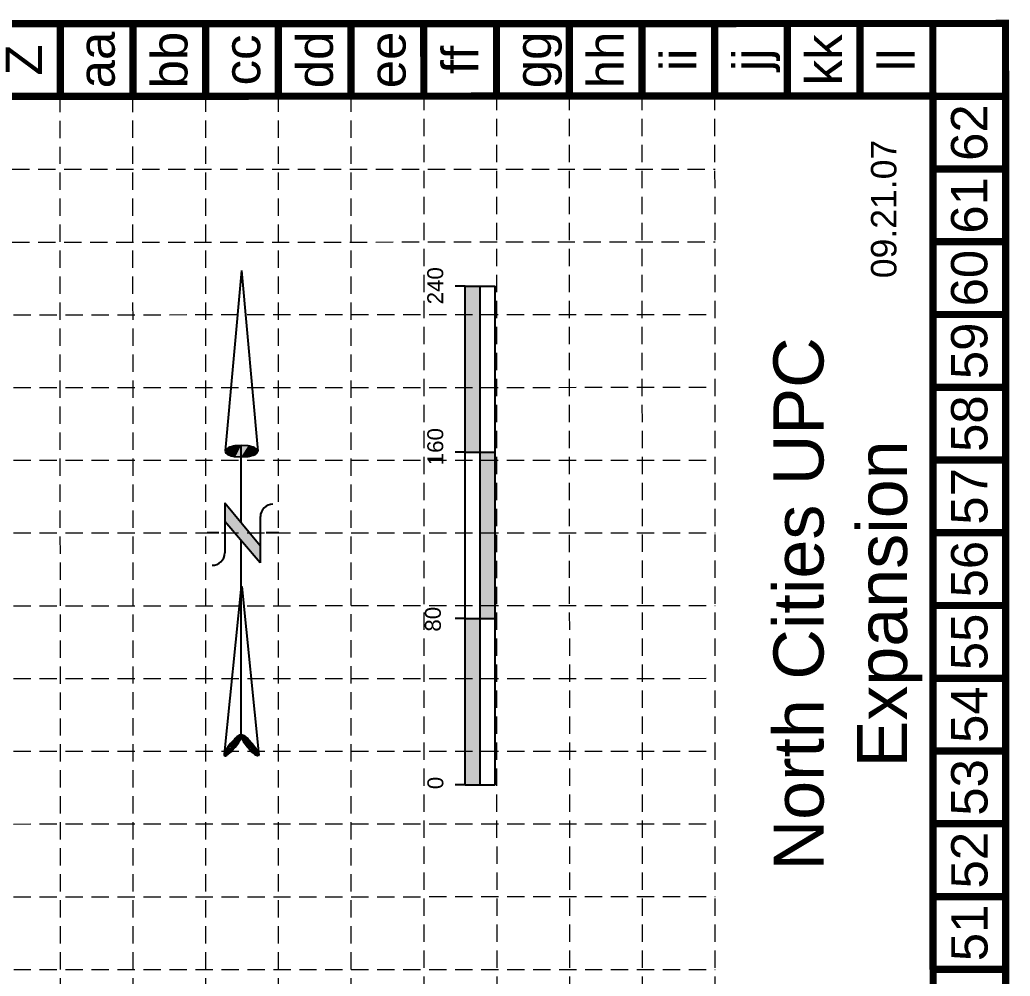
# Model space of a CAD drawing. Extents: x 4104 to 5368, y 3888 to 5908.
# Drawn here: x 4938.5 to 5367.5, y 5493.9 to 5907.9 of the extents above; entities that cross this region are included whole.
import ezdxf
from ezdxf.enums import TextEntityAlignment as Align

# ---------------------------------------------------------------- set-up
doc = ezdxf.new("R2010")
doc.units = 0
doc.header["$LTSCALE"] = 0.4
doc.header["$MEASUREMENT"] = 0
doc.linetypes.add('HIDDEN', pattern=[0.375, 0.25, -0.125])
doc.layers.get('0').update_dxf_attribs({"linetype": 'CONTINUOUS'})
for name, color, linetype in [('BASE', 7, 'CONTINUOUS'), ('GRID', 254, 'HIDDEN'), ('NARROW', 7, 'CONTINUOUS')]:
    doc.layers.add(name, color=color, linetype=linetype)
doc.styles.get("Standard").update_dxf_attribs({"font": 'ARIAL.TTF'})

# ---------------------------------------------------------------- blocks, each defined once
blk = doc.blocks.new('North Arrow')
at = {"layer": 'NARROW'}
for p, q in [((32.43, 3.06), (32.43, 4.63)), ((0, 0), (22.36, 2)), ((28.77, -2.09), (34.02, 2.32)), ((36.18, 2.33), (30.46, 2.33)), ((36.16, 2.32), (31.04, -2.09)), ((39.1, 0.01), (59.96, 2.11)), ((0, 0), (22.33, -2.02)), ((31.2, -0.05), (21.66, -0.05)), ((21.66, -0.05), (21.66, -0.05)), ((57.45, -0.05), (33.41, -0.05)), ((59.83, -2.14), (39.04, -0.01)), ((57.69, -0.03), (57.77, -0.01)), ((57.77, -0.05), (57.69, -0.03)), ((28.77, -2.09), (34.95, -2.09)), ((32.43, -4.26), (32.43, -2.8))]:
    blk.add_line(p, q, dxfattribs=at)
blk.add_lwpolyline([(22.36, -2.03), (22.59, -1.93, 0.091577), (22.87, -1.44, 0.048306), (23.03, -0.75), (23.07, -0.01), (23.01, 0.82, 0.048306), (22.87, 1.42, 0.091577), (22.59, 1.91), (22.36, 2.01), (22.14, 1.91, 0.091577), (21.86, 1.42, 0.048306), (21.72, 0.82), (21.66, -0.01), (21.72, -0.83, 0.048306), (21.86, -1.44, 0.091577), (22.14, -1.93)], format="xyb", close=True, dxfattribs=at)
for points in [[(57.46, -0.03), (57.44, 0.08, -0.066818), (57.67, 0.47, -0.03073), (58.01, 0.84), (58.52, 1.29), (59.07, 1.7, -0.03073), (59.5, 1.95, -0.066818), (59.93, 2.1), (60.04, 2.06)], [(60.04, 2.06), (60.05, 1.95, -0.066818), (59.82, 1.56, -0.03073), (59.43, 1.14), (58.97, 0.74), (58.42, 0.33, -0.03073), (57.99, 0.08, -0.036692), (57.76, -0.02)], [(57.46, -0.04), (57.44, -0.15, 0.066818), (57.67, -0.54, 0.03073), (58.01, -0.9), (58.52, -1.36), (59.07, -1.77, 0.03073), (59.5, -2.02, 0.066818), (59.93, -2.17), (60.04, -2.13)], [(60.04, -2.13), (60.05, -2.01, 0.066818), (59.82, -1.63, 0.03073), (59.43, -1.2), (58.97, -0.8), (58.42, -0.4, 0.03073), (57.99, -0.15, 0.036692), (57.76, -0.05)]]:
    blk.add_lwpolyline(points, format="xyb", dxfattribs=at)
for centre, start, end in [((30.46, 3.86), 178.8769, 270), ((34.95, -3.62), 358.8769, 90)]:
    blk.add_arc(centre, 1.53, start, end, dxfattribs=at)
for points in [[(23.07, -0.05), (21.72, 0.82), (23.02, 0.75), (21.85, 1.42)], [(23.02, 0.75), (21.85, 1.42), (22.87, 1.44), (22.14, 1.91)], [(22.87, 1.44), (22.14, 1.91), (22.59, 1.91), (22.36, 2)], [(31.05, -2.09), (36.15, 2.36), (28.75, -2.06), (34.01, 2.36)], [(58.26, 1.07), (58.73, 0.57), (58.52, 1.3), (59.05, 0.81)], [(58.52, 1.3), (59.05, 0.81), (58.7, 1.42), (59.26, 0.99)], [(59.26, 1), (58.69, 1.42), (59.45, 1.15), (59, 1.65)], [(59.45, 1.15), (59, 1.65), (59.62, 1.34), (59.28, 1.82)], [(59.62, 1.34), (59.28, 1.82), (59.81, 1.55), (59.49, 1.95)], [(59.81, 1.55), (59.49, 1.95), (59.93, 1.73), (59.69, 2.04)], [(59.93, 1.73), (59.69, 2.04), (60.05, 1.94), (59.93, 2.1)], [(60.05, 1.94), (59.93, 2.1), (60.04, 2.06)], [(23.03, -0.76), (21.67, -0.05), (23.07, -0.05), (21.72, 0.82)], [(57.44, 0.08), (57.7, -0.01), (57.5, 0.21), (57.77, -0.01)], [(57.45, -0.04), (57.69, -0.02), (57.44, 0.08), (57.7, -0.01)], [(57.5, 0.21), (57.77, -0.01), (57.6, 0.39), (57.94, 0.06)], [(57.6, 0.39), (57.94, 0.06), (57.68, 0.5), (58.07, 0.13)], [(57.68, 0.5), (58.07, 0.13), (57.84, 0.66), (58.29, 0.26)], [(57.84, 0.66), (58.29, 0.26), (58.03, 0.86), (58.52, 0.41)], [(58.03, 0.86), (58.52, 0.41), (58.26, 1.07), (58.73, 0.57)], [(22.87, -1.44), (21.72, -0.87), (23.03, -0.76), (21.67, -0.05)], [(22.58, -1.93), (21.86, -1.45), (22.87, -1.44), (21.72, -0.87)], [(57.44, -0.14), (57.69, -0.02), (57.45, -0.04), (57.69, -0.02)], [(57.46, -0.19), (57.7, -0.03), (57.44, -0.14), (57.69, -0.02)], [(57.53, -0.33), (57.76, -0.05), (57.46, -0.19), (57.7, -0.03)], [(57.63, -0.48), (57.9, -0.1), (57.53, -0.33), (57.76, -0.05)], [(57.78, -0.66), (58.09, -0.2), (57.63, -0.48), (57.9, -0.1)], [(57.97, -0.87), (58.34, -0.35), (57.78, -0.66), (58.09, -0.2)], [(58.24, -1.11), (58.61, -0.54), (57.97, -0.87), (58.34, -0.35)], [(58.61, -1.43), (58.93, -0.77), (58.24, -1.11), (58.61, -0.54)], [(58.91, -1.64), (59.2, -1), (58.61, -1.43), (58.93, -0.77)], [(59.12, -1.79), (59.57, -1.36), (58.92, -1.65), (59.2, -1.01)], [(59.54, -1.32), (59.41, -1.18), (59.21, -1.01)], [(22.36, -2.01), (22.14, -1.93), (22.58, -1.93), (21.86, -1.45)], [(59.35, -1.93), (59.81, -1.62), (59.12, -1.79), (59.57, -1.36)], [(59.58, -2.05), (59.93, -1.79), (59.35, -1.93), (59.81, -1.62)], [(59.78, -2.13), (60.05, -2.01), (59.58, -2.05), (59.93, -1.79)], [(59.92, -2.17), (60.04, -2.13), (59.78, -2.13), (60.05, -2.01)]]:
    blk.add_solid(points, dxfattribs=at)
blk = doc.blocks.new('A$C0CA6349E')
h = blk.add_hatch(color=7)
h.paths.add_polyline_path([(82.24, 7.21), (82.24, 14.41), (2.24, 14.41), (2.24, 7.21)])
h.paths.add_polyline_path([(82.24, 7.21), (82.24, 0), (162.24, 0), (162.24, 7.21)])
h.paths.add_polyline_path([(162.24, 14.41), (162.24, 7.21), (242.23, 7.21), (242.23, 14.41)])
at = {"color": 7}
for p, q in [((2.24, 14.41), (2.24, 19.21)), ((82.24, 14.41), (82.24, 19.21)), ((162.24, 14.41), (162.24, 19.21)), ((242.23, 14.41), (242.23, 19.21)), ((2.24, 14.41), (82.24, 14.41)), ((2.24, 14.41), (2.24, 0)), ((82.24, 14.41), (242.23, 14.41)), ((82.24, 14.41), (82.24, 0)), ((162.24, 14.41), (162.24, 0)), ((242.23, 14.41), (242.23, 0)), ((2.24, 7.21), (242.23, 7.21)), ((2.24, 0), (82.24, 0)), ((82.24, 0), (242.23, 0))]:
    blk.add_line(p, q, dxfattribs=at)
for s, p in [('80', (75.94, 26.11)), ('0', (0.12, 24.94)), ('160', (156.01, 24.94)), ('240', (233.44, 24.94))]:
    blk.add_text(s, height=7.68, dxfattribs=at).set_placement(p)

msp = doc.modelspace()

# ---------------------------------------------------------------- linework, layer by layer
at = {"layer": 'BASE', "color": 9}
msp.add_line((4136.99, 5874.56), (5333.99, 5874.83), dxfattribs=at)
at = {"layer": 'BASE', "const_width": 3.15}
for points in [[(5365.93, 3890.34), (5365.48, 5906.33), (4105.48, 5906.05), (4105.93, 3890.05)], [(5334.43, 3921.76), (5334.05, 5874.92), (4136.97, 5874.61), (4137.37, 3921.89)]]:
    msp.add_lwpolyline(points, close=True, dxfattribs=at)
for points in [[(4955.98, 5906.24), (4955.99, 5874.74)], [(4987.48, 5906.25), (4987.49, 5874.75)], [(5018.98, 5906.26), (5018.99, 5874.76)], [(5050.48, 5906.26), (5050.49, 5874.76)], [(5081.98, 5906.27), (5081.99, 5874.77)], [(5113.48, 5906.28), (5113.49, 5874.78)], [(5144.98, 5906.29), (5144.99, 5874.79)], [(5176.48, 5906.29), (5176.49, 5874.79)], [(5207.98, 5906.3), (5207.99, 5874.8)], [(5239.48, 5906.31), (5239.49, 5874.81)], [(5270.98, 5906.31), (5270.99, 5874.81)], [(5302.48, 5906.32), (5302.49, 5874.82)], [(5333.98, 5906.33), (5333.99, 5874.83)], [(5365.49, 5874.83), (5333.99, 5874.83)], [(5365.49, 5843.33), (5333.99, 5843.33)], [(5365.5, 5811.83), (5334, 5811.83)], [(5365.51, 5780.33), (5334.01, 5780.33)], [(5365.51, 5748.83), (5334.01, 5748.83)], [(5365.52, 5717.33), (5334.02, 5717.33)], [(5365.53, 5685.83), (5334.03, 5685.83)], [(5365.53, 5654.33), (5334.03, 5654.33)], [(5365.54, 5622.83), (5334.04, 5622.83)], [(5365.55, 5591.33), (5334.05, 5591.33)], [(5365.56, 5559.83), (5334.06, 5559.83)], [(5365.56, 5528.33), (5334.06, 5528.33)], [(5365.57, 5496.83), (5334.07, 5496.83)]]:
    msp.add_lwpolyline(points, dxfattribs=at)
at = {"layer": 'GRID', "color": 252, "linetype": 'HIDDEN', "lineweight": 0, "ltscale": 75}
for p, q in [((4956.42, 3921.74), (4955.99, 5874.74)), ((4987.92, 3921.75), (4987.49, 5874.75)), ((5019.42, 3921.76), (5018.99, 5874.76)), ((5050.92, 3921.76), (5050.49, 5874.76)), ((5082.42, 3921.77), (5081.99, 5874.77)), ((5114.06, 3922.49), (5113.62, 5875.48)), ((5145.56, 3922.49), (5145.12, 5875.49)), ((5177.06, 3922.5), (5176.62, 5875.5)), ((5208.56, 3922.51), (5208.12, 5875.51)), ((5240.06, 3922.51), (5239.62, 5875.51)), ((4136.48, 5843), (5239.63, 5843.25)), ((4136.48, 5811.5), (5239.64, 5811.75)), ((4137.01, 5780.06), (5239.65, 5780.31)), ((4137.01, 5748.56), (5239.65, 5748.81)), ((4137.02, 5717.06), (5239.66, 5717.31)), ((4137.03, 5685.56), (5239.67, 5685.81)), ((4137.03, 5654.06), (5239.67, 5654.31)), ((4137.04, 5622.56), (5239.68, 5622.81)), ((4137.05, 5591.06), (5239.69, 5591.31)), ((4137.06, 5559.56), (5239.69, 5559.81)), ((4137.06, 5528.06), (5239.7, 5528.31)), ((4137.07, 5496.56), (5239.71, 5496.81))]:
    msp.add_line(p, q, dxfattribs=at)

# ---------------------------------------------------------------- block references
at = {"layer": 'BASE', "xscale": 3.500000000000109, "yscale": 3.5, "zscale": 3.500000000000169, "rotation": 270.0127889907084}
msp.add_blockref('North Arrow', (5034.52, 5799.42), dxfattribs=at)
at = {"layer": 'NARROW', "ltscale": 500, "xscale": 0.8996400000000245, "yscale": 0.8996400000000904, "zscale": 0.8996400000000434, "rotation": 90.01278899073051}
msp.add_blockref('A$C0CA6349E', (5144.38, 5574.71), dxfattribs=at)

# ---------------------------------------------------------------- texts
at = {"insert": (5264.95, 5655.05), "char_height": 21.7025, "width": 233.9438, "attachment_point": 2, "rotation": 90.0128}
msp.add_mtext('North Cities UPC Expansion', dxfattribs=at)
at = {"layer": 'BASE'}
for s, p in [('aa', (4971.73, 5890.5)), ('bb', (5003.23, 5890.5)), ('cc', (5034.73, 5890.51)), ('dd', (5066.23, 5890.52)), ('ee', (5097.73, 5890.53)), ('gg', (5160.73, 5890.54)), ('hh', (5192.23, 5890.55)), ('kk', (5286.73, 5890.57)), ('Z', (4940.23, 5890.49)), ('ff', (5129.23, 5890.53)), ('ii', (5223.73, 5890.55)), ('jj', (5255.23, 5890.56)), ('ll', (5318.23, 5890.57)), ('62', (5349.74, 5859.08)), ('61', (5349.75, 5827.58)), ('60', (5349.75, 5796.08)), ('59', (5349.76, 5764.58)), ('58', (5349.77, 5733.08)), ('57', (5349.77, 5701.58)), ('56', (5349.78, 5670.08)), ('55', (5349.79, 5638.58)), ('54', (5349.8, 5607.08)), ('53', (5349.8, 5575.58)), ('52', (5349.81, 5544.08)), ('51', (5349.82, 5512.58))]:
    msp.add_text(s, height=15.75, rotation=90.0128, dxfattribs=at).set_placement(p, align=Align.MIDDLE_CENTER)
msp.add_text('09.21.07', height=11.025, rotation=90.0128, dxfattribs=at).set_placement((5318.23, 5826.01), align=Align.CENTER)

doc.saveas('drawing.dxf')
